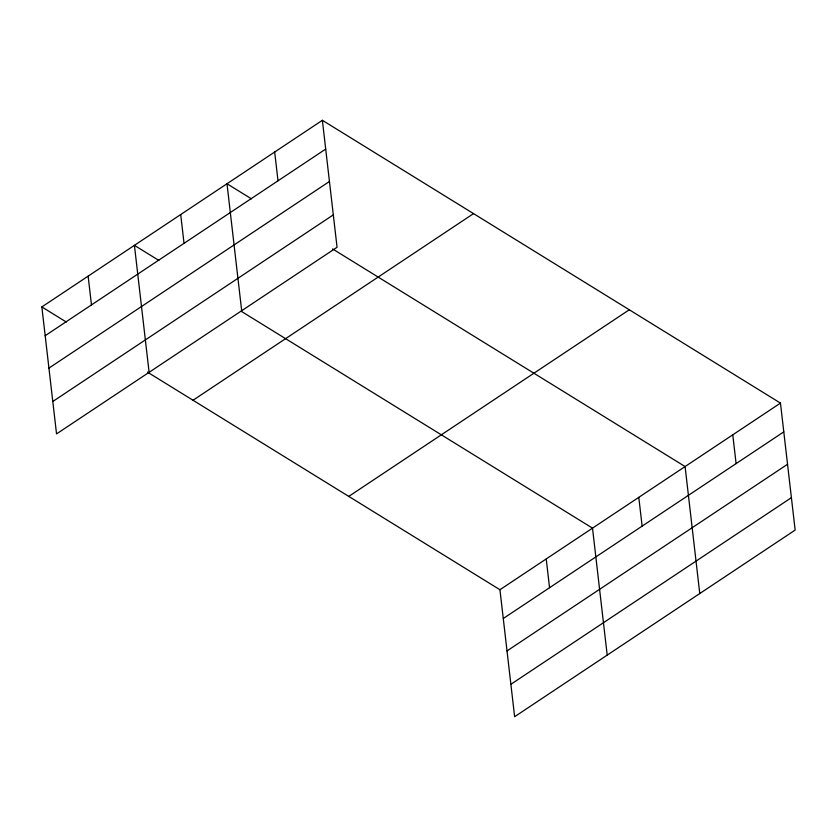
<?xml version="1.0" encoding="UTF-8"?>
<svg xmlns="http://www.w3.org/2000/svg" width="837" height="837" viewBox="0 0 837 837"><rect width="100%" height="100%" fill="white"/><g stroke="black" fill="none" stroke-linecap="round" stroke-linejoin="round"><path stroke-width="1.26" d="M322.371 120.298L337.06 247.271L56.539 433.901L41.85 306.928L322.371 120.298L780.461 403.099L795.15 530.072L514.629 716.702L499.94 589.729L147.448 372.12M45.177 335.71L325.698 149.08M48.933 368.113L329.454 181.483M52.794 401.498L333.314 214.868M193.023 400.253L473.543 213.613M348.767 496.404L629.288 309.774M499.94 589.729L780.461 403.099M503.267 618.512L783.788 431.882M507.013 650.914L787.533 464.284M510.884 684.3L791.404 497.67M251.445 198.85L226.994 183.753L241.684 310.726M332.592 248.945L685.084 466.554L699.774 593.527M158.873 260.433L134.422 245.346L149.112 372.319M241.129 311.218L592.512 528.147L607.202 655.12M41.85 306.928L66.301 322.025M732.773 434.821L736.1 463.604M638.798 497.345L642.125 526.128M546.226 558.938L549.553 587.72M274.682 152.02L278.01 180.802M180.708 214.544L184.035 243.326M88.136 276.137L91.463 304.919"/></g></svg>
